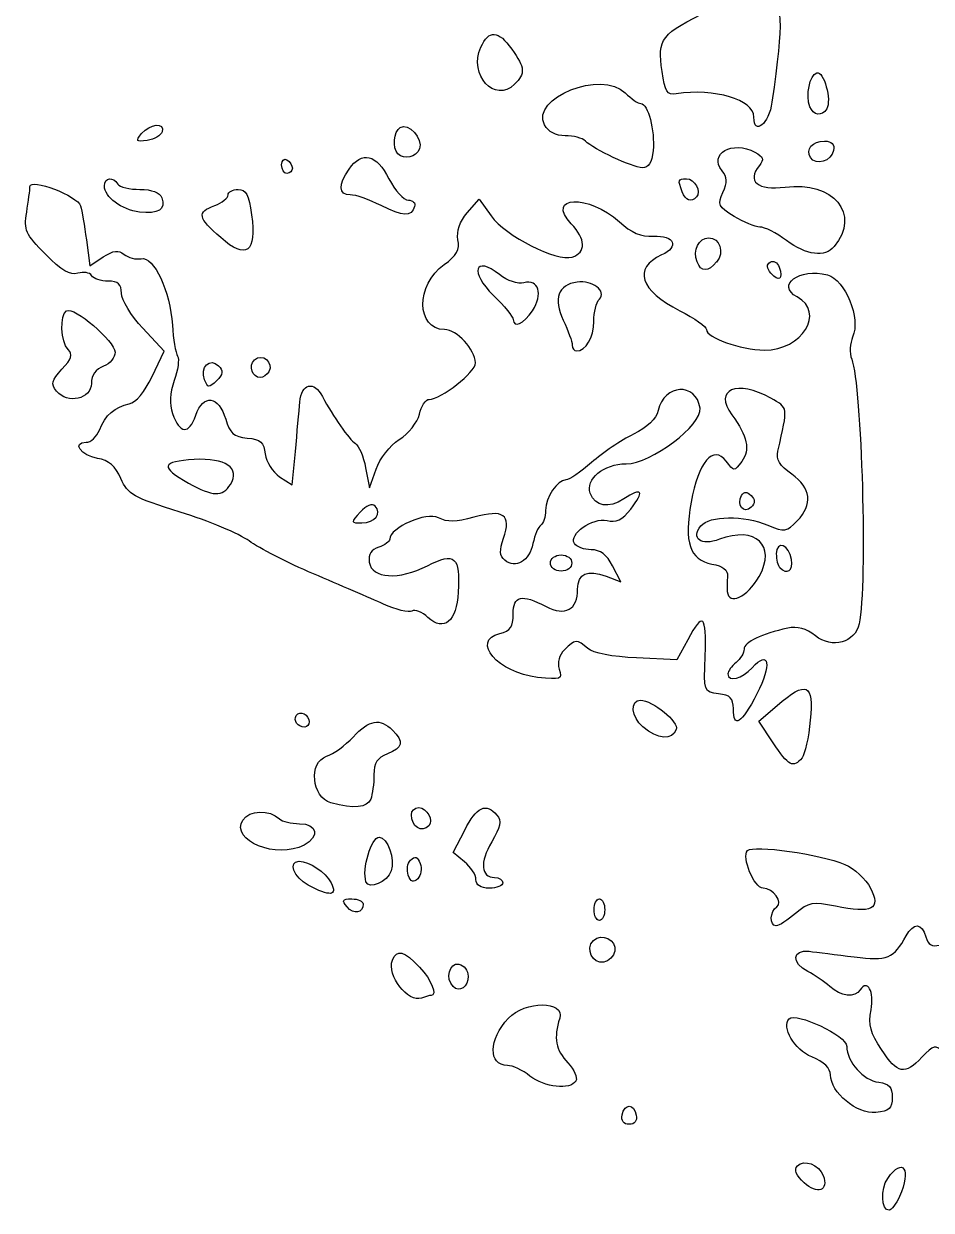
# Model space of a CAD drawing. Header units: centimetres. Extents: x -9.1 to 23.1, y -7.7 to 7.6.
# Drawn here: x -2.184 to -1.08, y -2.817 to -1.375 of the extents above; entities that cross this region are included whole.
import ezdxf

# ---------------------------------------------------------------- set-up
doc = ezdxf.new("R2010")
doc.units = ezdxf.units.CM
doc.header["$MEASUREMENT"] = 0
doc.layers.add('Layer 1', color=7, linetype='Continuous')

msp = doc.modelspace()

# ---------------------------------------------------------------- linework, layer by layer
at = {"layer": 'Layer 1'}
for points, knots in [([(-1.2737, -1.47025), (-1.25957, -1.36824), (-1.26034, -1.34877), (-1.27887, -1.34033), (-1.27887, -1.34033), (-1.29443, -1.33324), (-1.302, -1.33515), (-1.34893, -1.35803), (-1.34893, -1.35803), (-1.40919, -1.38741), (-1.41321, -1.39255), (-1.40746, -1.4327), (-1.40746, -1.4327), (-1.40395, -1.45721), (-1.4011, -1.46176), (-1.39033, -1.46008), (-1.39033, -1.46008), (-1.34357, -1.45282), (-1.29577, -1.46712), (-1.29577, -1.48836), (-1.29577, -1.48836), (-1.29577, -1.51158), (-1.27733, -1.49644), (-1.2737, -1.47025)], [0, 0, 0, 0, 0.1428571, 0.1428571, 0.1428571, 0.1428571, 0.2857143, 0.2857143, 0.2857143, 0.2857143, 0.4285714, 0.4285714, 0.4285714, 0.4285714, 0.5714286, 0.5714286, 0.5714286, 0.5714286, 0.7142857, 0.7142857, 0.7142857, 0.7142857, 1, 1, 1, 1]), ([(-1.58697, -1.4484), (-1.57352, -1.43495), (-1.57401, -1.42855), (-1.59021, -1.40579), (-1.59021, -1.40579), (-1.60685, -1.38242), (-1.61801, -1.38173), (-1.62791, -1.40348), (-1.62791, -1.40348), (-1.64311, -1.43683), (-1.61082, -1.47227), (-1.58697, -1.44842), (-1.58697, -1.44842), (-1.58697, -1.44842), (-1.58697, -1.4484), (-1.58697, -1.4484)], [0, 0, 0, 0, 0.2, 0.2, 0.2, 0.2, 0.4, 0.4, 0.4, 0.4, 0.6, 0.6, 0.6, 0.6, 1, 1, 1, 1]), ([(-1.41835, -1.52894), (-1.41591, -1.50477), (-1.42457, -1.47179), (-1.43337, -1.47179), (-1.43337, -1.47179), (-1.43661, -1.47179), (-1.44509, -1.46596), (-1.45221, -1.45884), (-1.45221, -1.45884), (-1.48075, -1.4303), (-1.56792, -1.46498), (-1.55031, -1.49787), (-1.55031, -1.49787), (-1.54588, -1.50614), (-1.53663, -1.51098), (-1.52524, -1.51098), (-1.52524, -1.51098), (-1.51531, -1.51098), (-1.5043, -1.51386), (-1.50078, -1.51738), (-1.50078, -1.51738), (-1.49061, -1.52754), (-1.4436, -1.54962), (-1.4315, -1.54991), (-1.4315, -1.54991), (-1.4238, -1.54991), (-1.41984, -1.54379), (-1.41834, -1.52894), (-1.41834, -1.52894), (-1.41834, -1.52894), (-1.41835, -1.52894), (-1.41835, -1.52894)], [0, 0, 0, 0, 0.1111111, 0.1111111, 0.1111111, 0.1111111, 0.2222222, 0.2222222, 0.2222222, 0.2222222, 0.3333333, 0.3333333, 0.3333333, 0.3333333, 0.4444444, 0.4444444, 0.4444444, 0.4444444, 0.5555556, 0.5555556, 0.5555556, 0.5555556, 0.6666667, 0.6666667, 0.6666667, 0.6666667, 0.7777778, 0.7777778, 0.7777778, 0.7777778, 1, 1, 1, 1]), ([(-1.20717, -1.47826), (-1.20076, -1.46789), (-1.21079, -1.4317), (-1.21929, -1.4345), (-1.21929, -1.4345), (-1.22796, -1.43734), (-1.23289, -1.4618), (-1.22758, -1.47563), (-1.22758, -1.47563), (-1.2234, -1.48651), (-1.21309, -1.48784), (-1.20717, -1.47826)], [0, 0, 0, 0, 0.25, 0.25, 0.25, 0.25, 0.5, 0.5, 0.5, 0.5, 1, 1, 1, 1]), ([(-2.01555, -1.50617), (-2.01168, -1.49442), (-2.03037, -1.4961), (-2.0406, -1.50843), (-2.0406, -1.50843), (-2.04815, -1.51753), (-2.04728, -1.51857), (-2.03375, -1.51659), (-2.03375, -1.51659), (-2.02522, -1.51535), (-2.01704, -1.51066), (-2.01556, -1.50617), (-2.01556, -1.50617), (-2.01556, -1.50617), (-2.01555, -1.50617), (-2.01555, -1.50617)], [0, 0, 0, 0, 0.2, 0.2, 0.2, 0.2, 0.4, 0.4, 0.4, 0.4, 0.6, 0.6, 0.6, 0.6, 1, 1, 1, 1]), ([(-1.70266, -1.52686), (-1.69793, -1.51453), (-1.71583, -1.49457), (-1.72599, -1.50085), (-1.72599, -1.50085), (-1.73388, -1.50572), (-1.73565, -1.52595), (-1.72879, -1.53281), (-1.72879, -1.53281), (-1.72096, -1.54063), (-1.70669, -1.53739), (-1.70266, -1.52686)], [0, 0, 0, 0, 0.25, 0.25, 0.25, 0.25, 0.5, 0.5, 0.5, 0.5, 1, 1, 1, 1]), ([(-1.70847, -1.59708), (-1.70705, -1.59281), (-1.71048, -1.58932), (-1.71609, -1.58932), (-1.71609, -1.58932), (-1.72171, -1.58932), (-1.7323, -1.57757), (-1.73963, -1.5632), (-1.73963, -1.5632), (-1.75486, -1.53335), (-1.77251, -1.52913), (-1.78824, -1.55159), (-1.78824, -1.55159), (-1.80169, -1.57079), (-1.80111, -1.58279), (-1.78672, -1.58279), (-1.78672, -1.58279), (-1.78029, -1.58279), (-1.76346, -1.58869), (-1.74932, -1.5959), (-1.74932, -1.5959), (-1.72233, -1.60966), (-1.71275, -1.60994), (-1.70846, -1.59705), (-1.70846, -1.59705), (-1.70846, -1.59705), (-1.70847, -1.59708), (-1.70847, -1.59708)], [0, 0, 0, 0, 0.125, 0.125, 0.125, 0.125, 0.25, 0.25, 0.25, 0.25, 0.375, 0.375, 0.375, 0.375, 0.5, 0.5, 0.5, 0.5, 0.625, 0.625, 0.625, 0.625, 0.75, 0.75, 0.75, 0.75, 1, 1, 1, 1]), ([(-1.19817, -1.64584), (-1.16545, -1.60641), (-1.19893, -1.56567), (-1.25772, -1.5734), (-1.25772, -1.5734), (-1.29119, -1.5778), (-1.30493, -1.56634), (-1.28908, -1.54724), (-1.28908, -1.54724), (-1.28298, -1.53989), (-1.28408, -1.53654), (-1.29445, -1.53099), (-1.29445, -1.53099), (-1.32184, -1.51633), (-1.35136, -1.53305), (-1.33433, -1.55359), (-1.33433, -1.55359), (-1.32796, -1.56126), (-1.32776, -1.56736), (-1.33345, -1.57986), (-1.33345, -1.57986), (-1.34019, -1.59465), (-1.33893, -1.59732), (-1.31972, -1.60903), (-1.31972, -1.60903), (-1.30809, -1.61612), (-1.294, -1.62194), (-1.28841, -1.62195), (-1.28841, -1.62195), (-1.28282, -1.62195), (-1.26829, -1.62932), (-1.25612, -1.6383), (-1.25612, -1.6383), (-1.23163, -1.65637), (-1.20932, -1.65927), (-1.19818, -1.64584), (-1.19818, -1.64584), (-1.19818, -1.64584), (-1.19817, -1.64584), (-1.19817, -1.64584)], [0, 0, 0, 0, 0.0909091, 0.0909091, 0.0909091, 0.0909091, 0.1818182, 0.1818182, 0.1818182, 0.1818182, 0.2727273, 0.2727273, 0.2727273, 0.2727273, 0.3636364, 0.3636364, 0.3636364, 0.3636364, 0.4545455, 0.4545455, 0.4545455, 0.4545455, 0.5454545, 0.5454545, 0.5454545, 0.5454545, 0.6363636, 0.6363636, 0.6363636, 0.6363636, 0.7272727, 0.7272727, 0.7272727, 0.7272727, 0.8181818, 0.8181818, 0.8181818, 0.8181818, 1, 1, 1, 1]), ([(-1.19883, -1.52894), (-1.19734, -1.52119), (-1.20082, -1.51759), (-1.2098, -1.51759), (-1.2098, -1.51759), (-1.22478, -1.51759), (-1.23307, -1.52735), (-1.22677, -1.53755), (-1.22677, -1.53755), (-1.22041, -1.54784), (-1.20134, -1.54196), (-1.19883, -1.52895), (-1.19883, -1.52895), (-1.19883, -1.52895), (-1.19883, -1.52894), (-1.19883, -1.52894)], [0, 0, 0, 0, 0.2, 0.2, 0.2, 0.2, 0.4, 0.4, 0.4, 0.4, 0.6, 0.6, 0.6, 0.6, 1, 1, 1, 1]), ([(-1.85722, -1.55055), (-1.85722, -1.54717), (-1.86016, -1.54259), (-1.86375, -1.54036), (-1.86375, -1.54036), (-1.86734, -1.53814), (-1.87028, -1.5409), (-1.87028, -1.54651), (-1.87028, -1.54651), (-1.87028, -1.55211), (-1.86734, -1.55669), (-1.86375, -1.55669), (-1.86375, -1.55669), (-1.86016, -1.55669), (-1.85722, -1.55393), (-1.85722, -1.55055)], [0, 0, 0, 0, 0.2, 0.2, 0.2, 0.2, 0.4, 0.4, 0.4, 0.4, 0.6, 0.6, 0.6, 0.6, 1, 1, 1, 1]), ([(-1.29205, -2.18963), (-1.27367, -2.15421), (-1.27711, -2.13507), (-1.29775, -2.15788), (-1.29775, -2.15788), (-1.30994, -2.17135), (-1.32728, -2.17574), (-1.32728, -2.16537), (-1.32728, -2.16537), (-1.32728, -2.1622), (-1.32287, -2.15598), (-1.31748, -2.15151), (-1.31748, -2.15151), (-1.31209, -2.14703), (-1.30768, -2.13969), (-1.30768, -2.13517), (-1.30768, -2.13517), (-1.30768, -2.12687), (-1.28604, -2.11647), (-1.25459, -2.10966), (-1.25459, -2.10966), (-1.24297, -2.10715), (-1.23206, -2.11015), (-1.22085, -2.11897), (-1.22085, -2.11897), (-1.20043, -2.13504), (-1.17264, -2.12742), (-1.16769, -2.10439), (-1.16769, -2.10439), (-1.15755, -2.05727), (-1.16439, -1.81513), (-1.17678, -1.7825), (-1.17678, -1.7825), (-1.17951, -1.77532), (-1.17897, -1.76326), (-1.17557, -1.7557), (-1.17557, -1.7557), (-1.16543, -1.73313), (-1.18462, -1.68607), (-1.20634, -1.68026), (-1.20634, -1.68026), (-1.24012, -1.67123), (-1.26975, -1.69274), (-1.24314, -1.70698), (-1.24314, -1.70698), (-1.20859, -1.72547), (-1.23732, -1.77213), (-1.28287, -1.77151), (-1.28287, -1.77151), (-1.31242, -1.7711), (-1.3534, -1.75663), (-1.3534, -1.7466), (-1.3534, -1.7466), (-1.3534, -1.7431), (-1.36799, -1.73287), (-1.38582, -1.72384), (-1.38582, -1.72384), (-1.43451, -1.69917), (-1.44339, -1.67204), (-1.40804, -1.65594), (-1.40804, -1.65594), (-1.38599, -1.64589), (-1.39212, -1.63204), (-1.41807, -1.63328), (-1.41807, -1.63328), (-1.43278, -1.63398), (-1.44491, -1.62878), (-1.45936, -1.61558), (-1.45936, -1.61558), (-1.49654, -1.58162), (-1.55, -1.58376), (-1.5179, -1.61793), (-1.5179, -1.61793), (-1.50008, -1.6369), (-1.49961, -1.653), (-1.51672, -1.65843), (-1.51672, -1.65843), (-1.53575, -1.66447), (-1.59785, -1.63302), (-1.61531, -1.60849), (-1.61531, -1.60849), (-1.61531, -1.60849), (-1.62997, -1.5879), (-1.62997, -1.5879), (-1.62997, -1.5879), (-1.62997, -1.5879), (-1.64436, -1.60464), (-1.64436, -1.60464), (-1.64436, -1.60464), (-1.65375, -1.61556), (-1.65769, -1.62695), (-1.65569, -1.6374), (-1.65569, -1.6374), (-1.65334, -1.64971), (-1.65725, -1.65671), (-1.67257, -1.66762), (-1.67257, -1.66762), (-1.70722, -1.69229), (-1.70685, -1.74659), (-1.67203, -1.74659), (-1.67203, -1.74659), (-1.65718, -1.74659), (-1.63476, -1.77079), (-1.63445, -1.78718), (-1.63445, -1.78718), (-1.63424, -1.79843), (-1.67624, -1.8315), (-1.69075, -1.8315), (-1.69075, -1.8315), (-1.69502, -1.8315), (-1.70039, -1.83958), (-1.70268, -1.84946), (-1.70268, -1.84946), (-1.705, -1.85945), (-1.71588, -1.87322), (-1.7272, -1.88048), (-1.7272, -1.88048), (-1.73869, -1.88785), (-1.75097, -1.9035), (-1.75539, -1.9164), (-1.75539, -1.9164), (-1.75539, -1.9164), (-1.76322, -1.93926), (-1.76322, -1.93926), (-1.76322, -1.93926), (-1.76322, -1.93926), (-1.76805, -1.91467), (-1.76805, -1.91467), (-1.76805, -1.91467), (-1.77071, -1.90115), (-1.77629, -1.88793), (-1.78045, -1.88528), (-1.78045, -1.88528), (-1.78816, -1.88039), (-1.80816, -1.85188), (-1.82048, -1.82822), (-1.82048, -1.82822), (-1.83082, -1.80836), (-1.84623, -1.812), (-1.84813, -1.83475), (-1.84813, -1.83475), (-1.84903, -1.84553), (-1.85146, -1.87263), (-1.85353, -1.89499), (-1.85353, -1.89499), (-1.85353, -1.89499), (-1.85729, -1.93563), (-1.85729, -1.93563), (-1.85729, -1.93563), (-1.85729, -1.93563), (-1.87273, -1.92551), (-1.87273, -1.92551), (-1.87273, -1.92551), (-1.88122, -1.91994), (-1.88908, -1.90753), (-1.89019, -1.89793), (-1.89019, -1.89793), (-1.89182, -1.88378), (-1.89599, -1.8801), (-1.91217, -1.87851), (-1.91217, -1.87851), (-1.92828, -1.87695), (-1.93332, -1.87252), (-1.93829, -1.85566), (-1.93829, -1.85566), (-1.94675, -1.82697), (-1.96556, -1.82449), (-1.97474, -1.85085), (-1.97474, -1.85085), (-1.983, -1.87454), (-1.99407, -1.87374), (-2.00288, -1.84883), (-2.00288, -1.84883), (-2.00713, -1.83682), (-2.00649, -1.8242), (-2.00084, -1.80858), (-2.00084, -1.80858), (-1.99632, -1.79607), (-1.99455, -1.7827), (-1.99692, -1.77887), (-1.99692, -1.77887), (-1.99929, -1.77504), (-2.00208, -1.75812), (-2.00314, -1.74128), (-2.00314, -1.74128), (-2.00573, -1.69985), (-2.02565, -1.65743), (-2.0411, -1.66045), (-2.0411, -1.66045), (-2.04756, -1.66173), (-2.05691, -1.65938), (-2.06189, -1.65524), (-2.06189, -1.65524), (-2.06882, -1.64949), (-2.07475, -1.65023), (-2.08723, -1.65841), (-2.08723, -1.65841), (-2.08723, -1.65841), (-2.10353, -1.66909), (-2.10353, -1.66909), (-2.10353, -1.66909), (-2.10353, -1.66909), (-2.10781, -1.63762), (-2.10781, -1.63762), (-2.10781, -1.63762), (-2.11016, -1.62031), (-2.11328, -1.60173), (-2.11474, -1.59633), (-2.11474, -1.59633), (-2.11801, -1.58418), (-2.17627, -1.56182), (-2.17638, -1.57267), (-2.17638, -1.57267), (-2.17646, -1.5767), (-2.17824, -1.59081), (-2.18041, -1.604), (-2.18041, -1.604), (-2.184, -1.62568), (-2.18181, -1.63056), (-2.15754, -1.65508), (-2.15754, -1.65508), (-2.13807, -1.67474), (-2.12725, -1.68109), (-2.11813, -1.6782), (-2.11813, -1.6782), (-2.11122, -1.67602), (-2.10367, -1.67725), (-2.10136, -1.681), (-2.10136, -1.681), (-2.09905, -1.68475), (-2.08999, -1.6878), (-2.08122, -1.6878), (-2.08122, -1.6878), (-2.06907, -1.6878), (-2.06526, -1.6913), (-2.0652, -1.7025), (-2.0652, -1.7025), (-2.06512, -1.71058), (-2.05346, -1.72975), (-2.03921, -1.74509), (-2.03921, -1.74509), (-2.03921, -1.74509), (-2.0133, -1.77299), (-2.0133, -1.77299), (-2.0133, -1.77299), (-2.0133, -1.77299), (-2.02792, -1.80379), (-2.02792, -1.80379), (-2.02792, -1.80379), (-2.03681, -1.82252), (-2.04764, -1.83554), (-2.05555, -1.83701), (-2.05555, -1.83701), (-2.07306, -1.84026), (-2.08508, -1.85075), (-2.09193, -1.86877), (-2.09193, -1.86877), (-2.09506, -1.877), (-2.10235, -1.88373), (-2.10812, -1.88373), (-2.10812, -1.88373), (-2.12588, -1.88373), (-2.11437, -1.89986), (-2.09414, -1.90332), (-2.09414, -1.90332), (-2.08045, -1.90567), (-2.07245, -1.91258), (-2.0657, -1.92791), (-2.0657, -1.92791), (-2.05718, -1.94727), (-2.05057, -1.95101), (-1.99375, -1.96854), (-1.99375, -1.96854), (-1.95934, -1.97916), (-1.92154, -1.99497), (-1.90975, -2.00366), (-1.90975, -2.00366), (-1.89796, -2.01236), (-1.86274, -2.03037), (-1.83148, -2.04368), (-1.83148, -2.04368), (-1.80022, -2.05699), (-1.76196, -2.07353), (-1.74646, -2.08043), (-1.74646, -2.08043), (-1.73096, -2.08733), (-1.71534, -2.09116), (-1.71176, -2.08894), (-1.71176, -2.08894), (-1.70817, -2.08672), (-1.69938, -2.09022), (-1.69221, -2.09671), (-1.69221, -2.09671), (-1.67268, -2.11438), (-1.6575, -2.1017), (-1.65538, -2.06593), (-1.65538, -2.06593), (-1.65282, -2.02263), (-1.6595, -2.01685), (-1.6926, -2.03373), (-1.6926, -2.03373), (-1.72758, -2.05157), (-1.76074, -2.04964), (-1.7636, -2.0296), (-1.7636, -2.0296), (-1.76497, -2.02), (-1.7613, -2.0141), (-1.75217, -2.0112), (-1.75217, -2.0112), (-1.74478, -2.00885), (-1.73873, -2.00444), (-1.73873, -2.00138), (-1.73873, -2.00138), (-1.73873, -1.98746), (-1.69375, -1.96777), (-1.67945, -1.97543), (-1.67945, -1.97543), (-1.66871, -1.98118), (-1.65847, -1.98104), (-1.63638, -1.97485), (-1.63638, -1.97485), (-1.60007, -1.96469), (-1.59026, -1.97164), (-1.60028, -2.00039), (-1.60028, -2.00039), (-1.6055, -2.01536), (-1.60511, -2.02177), (-1.59865, -2.02712), (-1.59865, -2.02712), (-1.58563, -2.03793), (-1.56868, -2.02786), (-1.56447, -2.00686), (-1.56447, -2.00686), (-1.56239, -1.99646), (-1.55813, -1.98637), (-1.555, -1.98444), (-1.555, -1.98444), (-1.55187, -1.98251), (-1.54922, -1.97449), (-1.5491, -1.96662), (-1.5491, -1.96662), (-1.54885, -1.95024), (-1.535, -1.92945), (-1.52432, -1.92945), (-1.52432, -1.92945), (-1.52035, -1.92945), (-1.50629, -1.9199), (-1.49308, -1.90823), (-1.49308, -1.90823), (-1.47987, -1.89655), (-1.45705, -1.88112), (-1.44237, -1.87394), (-1.44237, -1.87394), (-1.42518, -1.86552), (-1.41442, -1.85529), (-1.41214, -1.84517), (-1.41214, -1.84517), (-1.40479, -1.81264), (-1.36606, -1.81039), (-1.36127, -1.84221), (-1.36127, -1.84221), (-1.35818, -1.86272), (-1.42086, -1.90986), (-1.45121, -1.90986), (-1.45121, -1.90986), (-1.47824, -1.90986), (-1.50122, -1.92878), (-1.49474, -1.94569), (-1.49474, -1.94569), (-1.48857, -1.96178), (-1.47229, -1.9645), (-1.454, -1.95251), (-1.454, -1.95251), (-1.43171, -1.9379), (-1.42831, -1.9429), (-1.44559, -1.96487), (-1.44559, -1.96487), (-1.45598, -1.97808), (-1.46343, -1.98173), (-1.4744, -1.97897), (-1.4744, -1.97897), (-1.49186, -1.97459), (-1.52121, -1.99517), (-1.51405, -2.00677), (-1.51405, -2.00677), (-1.51147, -2.01094), (-1.50226, -2.01436), (-1.49359, -2.01436), (-1.49359, -2.01436), (-1.48269, -2.01436), (-1.4747, -2.02037), (-1.46775, -2.03383), (-1.46775, -2.03383), (-1.46775, -2.03383), (-1.45768, -2.0533), (-1.45768, -2.0533), (-1.45768, -2.0533), (-1.45768, -2.0533), (-1.47524, -2.04662), (-1.47524, -2.04662), (-1.47524, -2.04662), (-1.49844, -2.0378), (-1.51014, -2.04308), (-1.51014, -2.06233), (-1.51014, -2.06233), (-1.51014, -2.08733), (-1.52504, -2.09548), (-1.54853, -2.08333), (-1.54853, -2.08333), (-1.57859, -2.06779), (-1.58851, -2.07009), (-1.58851, -2.09259), (-1.58851, -2.09259), (-1.58851, -2.10791), (-1.59199, -2.11293), (-1.60484, -2.11616), (-1.60484, -2.11616), (-1.64063, -2.12514), (-1.60703, -2.16408), (-1.55879, -2.16951), (-1.55879, -2.16951), (-1.53036, -2.17272), (-1.52855, -2.17202), (-1.53248, -2.15965), (-1.53248, -2.15965), (-1.53511, -2.15138), (-1.53273, -2.14238), (-1.52622, -2.13586), (-1.52622, -2.13586), (-1.51341, -2.12305), (-1.51067, -2.12292), (-1.49759, -2.1345), (-1.49759, -2.1345), (-1.49134, -2.14004), (-1.46802, -2.14454), (-1.43834, -2.14593), (-1.43834, -2.14593), (-1.43834, -2.14593), (-1.3894, -2.14824), (-1.3894, -2.14824), (-1.3894, -2.14824), (-1.3894, -2.14824), (-1.37629, -2.12376), (-1.37629, -2.12376), (-1.37629, -2.12376), (-1.35767, -2.08899), (-1.35322, -2.09309), (-1.35505, -2.14334), (-1.35505, -2.14334), (-1.35664, -2.18703), (-1.35649, -2.18745), (-1.33869, -2.18949), (-1.33869, -2.18949), (-1.32458, -2.1911), (-1.32073, -2.19497), (-1.32073, -2.20745), (-1.32073, -2.20745), (-1.32073, -2.23231), (-1.31106, -2.2263), (-1.29203, -2.18962), (-1.29203, -2.18962), (-1.29203, -2.18962), (-1.29205, -2.18963), (-1.29205, -2.18963)], [0, 0, 0, 0, 0.008547, 0.008547, 0.008547, 0.008547, 0.017094, 0.017094, 0.017094, 0.017094, 0.025641, 0.025641, 0.025641, 0.025641, 0.034188, 0.034188, 0.034188, 0.034188, 0.042735, 0.042735, 0.042735, 0.042735, 0.0512821, 0.0512821, 0.0512821, 0.0512821, 0.0598291, 0.0598291, 0.0598291, 0.0598291, 0.0683761, 0.0683761, 0.0683761, 0.0683761, 0.0769231, 0.0769231, 0.0769231, 0.0769231, 0.0854701, 0.0854701, 0.0854701, 0.0854701, 0.0940171, 0.0940171, 0.0940171, 0.0940171, 0.1025641, 0.1025641, 0.1025641, 0.1025641, 0.1111111, 0.1111111, 0.1111111, 0.1111111, 0.1196581, 0.1196581, 0.1196581, 0.1196581, 0.1282051, 0.1282051, 0.1282051, 0.1282051, 0.1367521, 0.1367521, 0.1367521, 0.1367521, 0.1452991, 0.1452991, 0.1452991, 0.1452991, 0.1538462, 0.1538462, 0.1538462, 0.1538462, 0.1623932, 0.1623932, 0.1623932, 0.1623932, 0.1709402, 0.1709402, 0.1709402, 0.1709402, 0.1794872, 0.1794872, 0.1794872, 0.1794872, 0.1880342, 0.1880342, 0.1880342, 0.1880342, 0.1965812, 0.1965812, 0.1965812, 0.1965812, 0.2051282, 0.2051282, 0.2051282, 0.2051282, 0.2136752, 0.2136752, 0.2136752, 0.2136752, 0.2222222, 0.2222222, 0.2222222, 0.2222222, 0.2307692, 0.2307692, 0.2307692, 0.2307692, 0.2393162, 0.2393162, 0.2393162, 0.2393162, 0.2478632, 0.2478632, 0.2478632, 0.2478632, 0.2564103, 0.2564103, 0.2564103, 0.2564103, 0.2649573, 0.2649573, 0.2649573, 0.2649573, 0.2735043, 0.2735043, 0.2735043, 0.2735043, 0.2820513, 0.2820513, 0.2820513, 0.2820513, 0.2905983, 0.2905983, 0.2905983, 0.2905983, 0.2991453, 0.2991453, 0.2991453, 0.2991453, 0.3076923, 0.3076923, 0.3076923, 0.3076923, 0.3162393, 0.3162393, 0.3162393, 0.3162393, 0.3247863, 0.3247863, 0.3247863, 0.3247863, 0.3333333, 0.3333333, 0.3333333, 0.3333333, 0.3418803, 0.3418803, 0.3418803, 0.3418803, 0.3504274, 0.3504274, 0.3504274, 0.3504274, 0.3589744, 0.3589744, 0.3589744, 0.3589744, 0.3675214, 0.3675214, 0.3675214, 0.3675214, 0.3760684, 0.3760684, 0.3760684, 0.3760684, 0.3846154, 0.3846154, 0.3846154, 0.3846154, 0.3931624, 0.3931624, 0.3931624, 0.3931624, 0.4017094, 0.4017094, 0.4017094, 0.4017094, 0.4102564, 0.4102564, 0.4102564, 0.4102564, 0.4188034, 0.4188034, 0.4188034, 0.4188034, 0.4273504, 0.4273504, 0.4273504, 0.4273504, 0.4358974, 0.4358974, 0.4358974, 0.4358974, 0.4444444, 0.4444444, 0.4444444, 0.4444444, 0.4529915, 0.4529915, 0.4529915, 0.4529915, 0.4615385, 0.4615385, 0.4615385, 0.4615385, 0.4700855, 0.4700855, 0.4700855, 0.4700855, 0.4786325, 0.4786325, 0.4786325, 0.4786325, 0.4871795, 0.4871795, 0.4871795, 0.4871795, 0.4957265, 0.4957265, 0.4957265, 0.4957265, 0.5042735, 0.5042735, 0.5042735, 0.5042735, 0.5128205, 0.5128205, 0.5128205, 0.5128205, 0.5213675, 0.5213675, 0.5213675, 0.5213675, 0.5299145, 0.5299145, 0.5299145, 0.5299145, 0.5384615, 0.5384615, 0.5384615, 0.5384615, 0.5470085, 0.5470085, 0.5470085, 0.5470085, 0.5555556, 0.5555556, 0.5555556, 0.5555556, 0.5641026, 0.5641026, 0.5641026, 0.5641026, 0.5726496, 0.5726496, 0.5726496, 0.5726496, 0.5811966, 0.5811966, 0.5811966, 0.5811966, 0.5897436, 0.5897436, 0.5897436, 0.5897436, 0.5982906, 0.5982906, 0.5982906, 0.5982906, 0.6068376, 0.6068376, 0.6068376, 0.6068376, 0.6153846, 0.6153846, 0.6153846, 0.6153846, 0.6239316, 0.6239316, 0.6239316, 0.6239316, 0.6324786, 0.6324786, 0.6324786, 0.6324786, 0.6410256, 0.6410256, 0.6410256, 0.6410256, 0.6495726, 0.6495726, 0.6495726, 0.6495726, 0.6581197, 0.6581197, 0.6581197, 0.6581197, 0.6666667, 0.6666667, 0.6666667, 0.6666667, 0.6752137, 0.6752137, 0.6752137, 0.6752137, 0.6837607, 0.6837607, 0.6837607, 0.6837607, 0.6923077, 0.6923077, 0.6923077, 0.6923077, 0.7008547, 0.7008547, 0.7008547, 0.7008547, 0.7094017, 0.7094017, 0.7094017, 0.7094017, 0.7179487, 0.7179487, 0.7179487, 0.7179487, 0.7264957, 0.7264957, 0.7264957, 0.7264957, 0.7350427, 0.7350427, 0.7350427, 0.7350427, 0.7435897, 0.7435897, 0.7435897, 0.7435897, 0.7521368, 0.7521368, 0.7521368, 0.7521368, 0.7606838, 0.7606838, 0.7606838, 0.7606838, 0.7692308, 0.7692308, 0.7692308, 0.7692308, 0.7777778, 0.7777778, 0.7777778, 0.7777778, 0.7863248, 0.7863248, 0.7863248, 0.7863248, 0.7948718, 0.7948718, 0.7948718, 0.7948718, 0.8034188, 0.8034188, 0.8034188, 0.8034188, 0.8119658, 0.8119658, 0.8119658, 0.8119658, 0.8205128, 0.8205128, 0.8205128, 0.8205128, 0.8290598, 0.8290598, 0.8290598, 0.8290598, 0.8376068, 0.8376068, 0.8376068, 0.8376068, 0.8461538, 0.8461538, 0.8461538, 0.8461538, 0.8547009, 0.8547009, 0.8547009, 0.8547009, 0.8632479, 0.8632479, 0.8632479, 0.8632479, 0.8717949, 0.8717949, 0.8717949, 0.8717949, 0.8803419, 0.8803419, 0.8803419, 0.8803419, 0.8888889, 0.8888889, 0.8888889, 0.8888889, 0.8974359, 0.8974359, 0.8974359, 0.8974359, 0.9059829, 0.9059829, 0.9059829, 0.9059829, 0.9145299, 0.9145299, 0.9145299, 0.9145299, 0.9230769, 0.9230769, 0.9230769, 0.9230769, 0.9316239, 0.9316239, 0.9316239, 0.9316239, 0.9401709, 0.9401709, 0.9401709, 0.9401709, 0.9487179, 0.9487179, 0.9487179, 0.9487179, 0.957265, 0.957265, 0.957265, 0.957265, 0.965812, 0.965812, 0.965812, 0.965812, 0.974359, 0.974359, 0.974359, 0.974359, 0.982906, 0.982906, 0.982906, 0.982906, 1, 1, 1, 1]), ([(-2.01613, -1.5865), (-2.01865, -1.57993), (-2.02817, -1.57627), (-2.04274, -1.57627), (-2.04274, -1.57627), (-2.05521, -1.57627), (-2.06724, -1.57335), (-2.06946, -1.56974), (-2.06946, -1.56974), (-2.07531, -1.56028), (-2.08579, -1.56173), (-2.08579, -1.572), (-2.08579, -1.572), (-2.08579, -1.58555), (-2.06504, -1.60105), (-2.04334, -1.60371), (-2.04334, -1.60371), (-2.02012, -1.60655), (-2.01073, -1.60062), (-2.01614, -1.58652), (-2.01614, -1.58652), (-2.01614, -1.58652), (-2.01613, -1.5865), (-2.01613, -1.5865)], [0, 0, 0, 0, 0.1428571, 0.1428571, 0.1428571, 0.1428571, 0.2857143, 0.2857143, 0.2857143, 0.2857143, 0.4285714, 0.4285714, 0.4285714, 0.4285714, 0.5714286, 0.5714286, 0.5714286, 0.5714286, 0.7142857, 0.7142857, 0.7142857, 0.7142857, 1, 1, 1, 1]), ([(-1.36561, -1.58545), (-1.35925, -1.57909), (-1.36798, -1.56323), (-1.37783, -1.56323), (-1.37783, -1.56323), (-1.3881, -1.56323), (-1.38852, -1.56455), (-1.38296, -1.57902), (-1.38296, -1.57902), (-1.37884, -1.58975), (-1.37232, -1.59217), (-1.3656, -1.58545), (-1.3656, -1.58545), (-1.3656, -1.58545), (-1.36561, -1.58545), (-1.36561, -1.58545)], [0, 0, 0, 0, 0.2, 0.2, 0.2, 0.2, 0.4, 0.4, 0.4, 0.4, 0.6, 0.6, 0.6, 0.6, 1, 1, 1, 1]), ([(-1.90678, -1.60698), (-1.91009, -1.58286), (-1.91361, -1.57625), (-1.92317, -1.57625), (-1.92317, -1.57625), (-1.92987, -1.57625), (-1.93534, -1.57926), (-1.93534, -1.58294), (-1.93534, -1.58294), (-1.93534, -1.5866), (-1.94269, -1.59243), (-1.95167, -1.59584), (-1.95167, -1.59584), (-1.97349, -1.60413), (-1.97232, -1.61028), (-1.94429, -1.6349), (-1.94429, -1.6349), (-1.91308, -1.66231), (-1.90049, -1.65293), (-1.90678, -1.60698)], [0, 0, 0, 0, 0.1666667, 0.1666667, 0.1666667, 0.1666667, 0.3333333, 0.3333333, 0.3333333, 0.3333333, 0.5, 0.5, 0.5, 0.5, 0.6666667, 0.6666667, 0.6666667, 0.6666667, 1, 1, 1, 1]), ([(-1.34111, -1.6645), (-1.3312, -1.65256), (-1.33699, -1.63503), (-1.35084, -1.63503), (-1.35084, -1.63503), (-1.36282, -1.63503), (-1.37016, -1.65047), (-1.36481, -1.66442), (-1.36481, -1.66442), (-1.36003, -1.67687), (-1.3514, -1.6769), (-1.34112, -1.66442), (-1.34112, -1.66442), (-1.34112, -1.66442), (-1.34111, -1.6645), (-1.34111, -1.6645)], [0, 0, 0, 0, 0.2, 0.2, 0.2, 0.2, 0.4, 0.4, 0.4, 0.4, 0.6, 0.6, 0.6, 0.6, 1, 1, 1, 1]), ([(-1.58852, -1.73426), (-1.58852, -1.73109), (-1.59942, -1.71788), (-1.61275, -1.70494), (-1.61275, -1.70494), (-1.64168, -1.67683), (-1.63546, -1.65602), (-1.60523, -1.67979), (-1.60523, -1.67979), (-1.59551, -1.68744), (-1.58289, -1.69163), (-1.57545, -1.68969), (-1.57545, -1.68969), (-1.55752, -1.685), (-1.55187, -1.7036), (-1.56508, -1.72377), (-1.56508, -1.72377), (-1.57558, -1.73979), (-1.58851, -1.74558), (-1.58851, -1.73426), (-1.58851, -1.73426), (-1.58851, -1.73426), (-1.58852, -1.73426), (-1.58852, -1.73426)], [0, 0, 0, 0, 0.1428571, 0.1428571, 0.1428571, 0.1428571, 0.2857143, 0.2857143, 0.2857143, 0.2857143, 0.4285714, 0.4285714, 0.4285714, 0.4285714, 0.5714286, 0.5714286, 0.5714286, 0.5714286, 0.7142857, 0.7142857, 0.7142857, 0.7142857, 1, 1, 1, 1]), ([(-1.26498, -1.67082), (-1.26719, -1.66505), (-1.27211, -1.66224), (-1.2759, -1.66459), (-1.2759, -1.66459), (-1.28063, -1.66751), (-1.28036, -1.67179), (-1.27501, -1.67822), (-1.27501, -1.67822), (-1.26552, -1.68966), (-1.25946, -1.68519), (-1.26497, -1.67082), (-1.26497, -1.67082), (-1.26497, -1.67082), (-1.26498, -1.67082), (-1.26498, -1.67082)], [0, 0, 0, 0, 0.2, 0.2, 0.2, 0.2, 0.4, 0.4, 0.4, 0.4, 0.6, 0.6, 0.6, 0.6, 1, 1, 1, 1]), ([(-1.51668, -1.76552), (-1.51668, -1.76157), (-1.52159, -1.748), (-1.52759, -1.73536), (-1.52759, -1.73536), (-1.54012, -1.70895), (-1.53411, -1.69239), (-1.51076, -1.68892), (-1.51076, -1.68892), (-1.49238, -1.6862), (-1.47422, -1.70018), (-1.48375, -1.70972), (-1.48375, -1.70972), (-1.4875, -1.71347), (-1.49056, -1.72564), (-1.49056, -1.73677), (-1.49056, -1.73677), (-1.49056, -1.75607), (-1.50023, -1.7727), (-1.51146, -1.7727), (-1.51146, -1.7727), (-1.51433, -1.7727), (-1.51669, -1.76949), (-1.51669, -1.76552), (-1.51669, -1.76552), (-1.51669, -1.76552), (-1.51668, -1.76552), (-1.51668, -1.76552)], [0, 0, 0, 0, 0.125, 0.125, 0.125, 0.125, 0.25, 0.25, 0.25, 0.25, 0.375, 0.375, 0.375, 0.375, 0.5, 0.5, 0.5, 0.5, 0.625, 0.625, 0.625, 0.625, 0.75, 0.75, 0.75, 0.75, 1, 1, 1, 1]), ([(-2.10165, -1.81219), (-2.10157, -1.80207), (-2.09637, -1.79466), (-2.08696, -1.79118), (-2.08696, -1.79118), (-2.07896, -1.78822), (-2.07256, -1.78056), (-2.07275, -1.77416), (-2.07275, -1.77416), (-2.07312, -1.76082), (-2.12302, -1.71828), (-2.13187, -1.72375), (-2.13187, -1.72375), (-2.14037, -1.72901), (-2.13906, -1.76185), (-2.12998, -1.77093), (-2.12998, -1.77093), (-2.124, -1.77691), (-2.12571, -1.78239), (-2.13747, -1.7949), (-2.13747, -1.7949), (-2.15035, -1.80861), (-2.15138, -1.81272), (-2.14415, -1.82144), (-2.14415, -1.82144), (-2.13072, -1.83763), (-2.10184, -1.83135), (-2.10166, -1.8122), (-2.10166, -1.8122), (-2.10166, -1.8122), (-2.10165, -1.81219), (-2.10165, -1.81219)], [0, 0, 0, 0, 0.1111111, 0.1111111, 0.1111111, 0.1111111, 0.2222222, 0.2222222, 0.2222222, 0.2222222, 0.3333333, 0.3333333, 0.3333333, 0.3333333, 0.4444444, 0.4444444, 0.4444444, 0.4444444, 0.5555556, 0.5555556, 0.5555556, 0.5555556, 0.6666667, 0.6666667, 0.6666667, 0.6666667, 0.7777778, 0.7777778, 0.7777778, 0.7777778, 1, 1, 1, 1]), ([(-1.88586, -1.79787), (-1.87913, -1.78698), (-1.89427, -1.77449), (-1.90328, -1.7835), (-1.90328, -1.7835), (-1.91082, -1.79103), (-1.9061, -1.80497), (-1.89601, -1.80497), (-1.89601, -1.80497), (-1.89284, -1.80497), (-1.88828, -1.80176), (-1.88586, -1.79787)], [0, 0, 0, 0, 0.25, 0.25, 0.25, 0.25, 0.5, 0.5, 0.5, 0.5, 1, 1, 1, 1]), ([(-1.94696, -1.79065), (-1.95753, -1.78008), (-1.96982, -1.79238), (-1.96396, -1.80765), (-1.96396, -1.80765), (-1.95999, -1.81801), (-1.95865, -1.81811), (-1.94933, -1.8088), (-1.94933, -1.8088), (-1.94132, -1.80079), (-1.9408, -1.79682), (-1.94696, -1.79066), (-1.94696, -1.79066), (-1.94696, -1.79066), (-1.94696, -1.79065), (-1.94696, -1.79065)], [0, 0, 0, 0, 0.2, 0.2, 0.2, 0.2, 0.4, 0.4, 0.4, 0.4, 0.6, 0.6, 0.6, 0.6, 1, 1, 1, 1]), ([(-1.32804, -2.06497), (-1.32845, -2.06048), (-1.32833, -2.05205), (-1.32779, -2.04625), (-1.32779, -2.04625), (-1.32713, -2.03934), (-1.33367, -2.03431), (-1.34674, -2.0317), (-1.34674, -2.0317), (-1.374, -2.02625), (-1.38086, -2.00588), (-1.37213, -1.95633), (-1.37213, -1.95633), (-1.3636, -1.90792), (-1.34486, -1.88605), (-1.32958, -1.90668), (-1.32958, -1.90668), (-1.32007, -1.91952), (-1.31987, -1.91953), (-1.31055, -1.90709), (-1.31055, -1.90709), (-1.29989, -1.8927), (-1.30336, -1.8762), (-1.32247, -1.85035), (-1.32247, -1.85035), (-1.34524, -1.81955), (-1.3163, -1.80709), (-1.27525, -1.83001), (-1.27525, -1.83001), (-1.25365, -1.84207), (-1.25398, -1.83961), (-1.26656, -1.89445), (-1.26656, -1.89445), (-1.26887, -1.9045), (-1.26422, -1.9122), (-1.24954, -1.92265), (-1.24954, -1.92265), (-1.22586, -1.93951), (-1.22365, -1.95862), (-1.24301, -1.97922), (-1.24301, -1.97922), (-1.25575, -1.99279), (-1.25814, -1.99314), (-1.27872, -1.98454), (-1.27872, -1.98454), (-1.30813, -1.97225), (-1.34966, -1.97269), (-1.36021, -1.9854), (-1.36021, -1.9854), (-1.37285, -2.00062), (-1.3598, -2.01007), (-1.33773, -2.00168), (-1.33773, -2.00168), (-1.29391, -1.98502), (-1.26791, -2.00919), (-1.28933, -2.04669), (-1.28933, -2.04669), (-1.3038, -2.07203), (-1.32645, -2.08281), (-1.32808, -2.06513), (-1.32808, -2.06513), (-1.32808, -2.06513), (-1.32804, -2.06497), (-1.32804, -2.06497)], [0, 0, 0, 0, 0.0588235, 0.0588235, 0.0588235, 0.0588235, 0.1176471, 0.1176471, 0.1176471, 0.1176471, 0.1764706, 0.1764706, 0.1764706, 0.1764706, 0.2352941, 0.2352941, 0.2352941, 0.2352941, 0.2941176, 0.2941176, 0.2941176, 0.2941176, 0.3529412, 0.3529412, 0.3529412, 0.3529412, 0.4117647, 0.4117647, 0.4117647, 0.4117647, 0.4705882, 0.4705882, 0.4705882, 0.4705882, 0.5294118, 0.5294118, 0.5294118, 0.5294118, 0.5882353, 0.5882353, 0.5882353, 0.5882353, 0.6470588, 0.6470588, 0.6470588, 0.6470588, 0.7058824, 0.7058824, 0.7058824, 0.7058824, 0.7647059, 0.7647059, 0.7647059, 0.7647059, 0.8235294, 0.8235294, 0.8235294, 0.8235294, 0.8823529, 0.8823529, 0.8823529, 0.8823529, 1, 1, 1, 1]), ([(-1.98367, -1.93329), (-2.01836, -1.91402), (-2.01661, -1.90699), (-1.97656, -1.90465), (-1.97656, -1.90465), (-1.93863, -1.90243), (-1.92008, -1.91517), (-1.9325, -1.93489), (-1.9325, -1.93489), (-1.94219, -1.95028), (-1.95374, -1.94991), (-1.98367, -1.93328), (-1.98367, -1.93328), (-1.98367, -1.93328), (-1.98367, -1.93329), (-1.98367, -1.93329)], [0, 0, 0, 0, 0.2, 0.2, 0.2, 0.2, 0.4, 0.4, 0.4, 0.4, 0.6, 0.6, 0.6, 0.6, 1, 1, 1, 1]), ([(-1.29912, -1.94847), (-1.30423, -1.94336), (-1.30745, -1.94336), (-1.31061, -1.94847), (-1.31061, -1.94847), (-1.3174, -1.95946), (-1.30779, -1.97134), (-1.29912, -1.96267), (-1.29912, -1.96267), (-1.29401, -1.95756), (-1.29401, -1.95358), (-1.29912, -1.94847)], [0, 0, 0, 0, 0.25, 0.25, 0.25, 0.25, 0.5, 0.5, 0.5, 0.5, 1, 1, 1, 1]), ([(-1.77453, -1.96848), (-1.7671, -1.96027), (-1.76025, -1.95758), (-1.75645, -1.96138), (-1.75645, -1.96138), (-1.74761, -1.97022), (-1.75686, -1.9817), (-1.7728, -1.9817), (-1.7728, -1.9817), (-1.78613, -1.9817), (-1.78617, -1.98129), (-1.77453, -1.96848)], [0, 0, 0, 0, 0.25, 0.25, 0.25, 0.25, 0.5, 0.5, 0.5, 0.5, 1, 1, 1, 1]), ([(-1.26415, -2.03612), (-1.26655, -2.03373), (-1.2685, -2.02613), (-1.2685, -2.01925), (-1.2685, -2.01925), (-1.2685, -2.00231), (-1.25273, -2.00834), (-1.25008, -2.02629), (-1.25008, -2.02629), (-1.24806, -2.04002), (-1.25523, -2.04503), (-1.26414, -2.03612), (-1.26414, -2.03612), (-1.26414, -2.03612), (-1.26415, -2.03612), (-1.26415, -2.03612)], [0, 0, 0, 0, 0.2, 0.2, 0.2, 0.2, 0.4, 0.4, 0.4, 0.4, 0.6, 0.6, 0.6, 0.6, 1, 1, 1, 1]), ([(-1.51715, -2.0305), (-1.51715, -2.02506), (-1.52296, -2.02071), (-1.53021, -2.02071), (-1.53021, -2.02071), (-1.53747, -2.02071), (-1.54327, -2.02506), (-1.54327, -2.0305), (-1.54327, -2.0305), (-1.54327, -2.03594), (-1.53746, -2.0403), (-1.53021, -2.0403), (-1.53021, -2.0403), (-1.52295, -2.0403), (-1.51715, -2.03594), (-1.51715, -2.0305)], [0, 0, 0, 0, 0.2, 0.2, 0.2, 0.2, 0.4, 0.4, 0.4, 0.4, 0.6, 0.6, 0.6, 0.6, 1, 1, 1, 1]), ([(-1.23719, -2.26744), (-1.23365, -2.26295), (-1.22909, -2.24238), (-1.22707, -2.22172), (-1.22707, -2.22172), (-1.22269, -2.17696), (-1.23162, -2.173), (-1.26759, -2.20375), (-1.26759, -2.20375), (-1.26759, -2.20375), (-1.28987, -2.2228), (-1.28987, -2.2228), (-1.28987, -2.2228), (-1.28987, -2.2228), (-1.2724, -2.2492), (-1.2724, -2.2492), (-1.2724, -2.2492), (-1.25384, -2.27725), (-1.24753, -2.28052), (-1.2372, -2.26744), (-1.2372, -2.26744), (-1.2372, -2.26744), (-1.23719, -2.26744), (-1.23719, -2.26744)], [0, 0, 0, 0, 0.1428571, 0.1428571, 0.1428571, 0.1428571, 0.2857143, 0.2857143, 0.2857143, 0.2857143, 0.4285714, 0.4285714, 0.4285714, 0.4285714, 0.5714286, 0.5714286, 0.5714286, 0.5714286, 0.7142857, 0.7142857, 0.7142857, 0.7142857, 1, 1, 1, 1]), ([(-1.39016, -2.23297), (-1.38666, -2.22386), (-1.41895, -2.19732), (-1.43362, -2.19725), (-1.43362, -2.19725), (-1.44669, -2.19725), (-1.44492, -2.21796), (-1.43085, -2.22968), (-1.43085, -2.22968), (-1.41227, -2.24516), (-1.39536, -2.24653), (-1.39016, -2.23297)], [0, 0, 0, 0, 0.25, 0.25, 0.25, 0.25, 0.5, 0.5, 0.5, 0.5, 1, 1, 1, 1]), ([(-1.83673, -2.22374), (-1.83673, -2.21488), (-1.84825, -2.20905), (-1.85243, -2.21581), (-1.85243, -2.21581), (-1.85633, -2.22213), (-1.85068, -2.22989), (-1.84217, -2.22989), (-1.84217, -2.22989), (-1.83918, -2.22989), (-1.83673, -2.22713), (-1.83673, -2.22374)], [0, 0, 0, 0, 0.25, 0.25, 0.25, 0.25, 0.5, 0.5, 0.5, 0.5, 1, 1, 1, 1]), ([(-1.76191, -2.31754), (-1.75973, -2.31186), (-1.75795, -2.29856), (-1.75795, -2.28799), (-1.75795, -2.28799), (-1.75795, -2.2735), (-1.75393, -2.26724), (-1.74162, -2.26256), (-1.74162, -2.26256), (-1.72272, -2.25538), (-1.72118, -2.24801), (-1.73556, -2.23364), (-1.73556, -2.23364), (-1.75052, -2.21868), (-1.76353, -2.22097), (-1.78322, -2.24205), (-1.78322, -2.24205), (-1.79282, -2.25232), (-1.80738, -2.26286), (-1.81559, -2.26547), (-1.81559, -2.26547), (-1.83782, -2.27253), (-1.83372, -2.31558), (-1.8102, -2.32207), (-1.8102, -2.32207), (-1.78221, -2.32979), (-1.76603, -2.32827), (-1.76192, -2.31755), (-1.76192, -2.31755), (-1.76192, -2.31755), (-1.76191, -2.31754), (-1.76191, -2.31754)], [0, 0, 0, 0, 0.1111111, 0.1111111, 0.1111111, 0.1111111, 0.2222222, 0.2222222, 0.2222222, 0.2222222, 0.3333333, 0.3333333, 0.3333333, 0.3333333, 0.4444444, 0.4444444, 0.4444444, 0.4444444, 0.5555556, 0.5555556, 0.5555556, 0.5555556, 0.6666667, 0.6666667, 0.6666667, 0.6666667, 0.7777778, 0.7777778, 0.7777778, 0.7777778, 1, 1, 1, 1]), ([(-1.60118, -2.41931), (-1.60118, -2.41573), (-1.60568, -2.41278), (-1.61118, -2.41278), (-1.61118, -2.41278), (-1.62792, -2.41278), (-1.62941, -2.39458), (-1.61472, -2.36967), (-1.61472, -2.36967), (-1.60392, -2.35137), (-1.60248, -2.34399), (-1.60831, -2.33696), (-1.60831, -2.33696), (-1.62125, -2.32137), (-1.63306, -2.32688), (-1.64755, -2.35528), (-1.64755, -2.35528), (-1.64755, -2.35528), (-1.66152, -2.38267), (-1.66152, -2.38267), (-1.66152, -2.38267), (-1.66152, -2.38267), (-1.64768, -2.39388), (-1.64768, -2.39388), (-1.64768, -2.39388), (-1.64007, -2.40004), (-1.63384, -2.40976), (-1.63384, -2.41547), (-1.63384, -2.41547), (-1.63384, -2.42219), (-1.62808, -2.42585), (-1.61751, -2.42585), (-1.61751, -2.42585), (-1.60853, -2.42585), (-1.60118, -2.42293), (-1.60118, -2.41932), (-1.60118, -2.41932), (-1.60118, -2.41932), (-1.60118, -2.41931), (-1.60118, -2.41931)], [0, 0, 0, 0, 0.0909091, 0.0909091, 0.0909091, 0.0909091, 0.1818182, 0.1818182, 0.1818182, 0.1818182, 0.2727273, 0.2727273, 0.2727273, 0.2727273, 0.3636364, 0.3636364, 0.3636364, 0.3636364, 0.4545455, 0.4545455, 0.4545455, 0.4545455, 0.5454545, 0.5454545, 0.5454545, 0.5454545, 0.6363636, 0.6363636, 0.6363636, 0.6363636, 0.7272727, 0.7272727, 0.7272727, 0.7272727, 0.8181818, 0.8181818, 0.8181818, 0.8181818, 1, 1, 1, 1]), ([(-1.84277, -2.37337), (-1.82354, -2.36308), (-1.82694, -2.34747), (-1.84842, -2.34747), (-1.84842, -2.34747), (-1.85848, -2.34747), (-1.8695, -2.34479), (-1.87291, -2.3415), (-1.87291, -2.3415), (-1.88489, -2.32998), (-1.91, -2.33081), (-1.91752, -2.34298), (-1.91752, -2.34298), (-1.93304, -2.36811), (-1.87615, -2.39123), (-1.84276, -2.37336), (-1.84276, -2.37336), (-1.84276, -2.37336), (-1.84277, -2.37337), (-1.84277, -2.37337)], [0, 0, 0, 0, 0.1666667, 0.1666667, 0.1666667, 0.1666667, 0.3333333, 0.3333333, 0.3333333, 0.3333333, 0.5, 0.5, 0.5, 0.5, 0.6666667, 0.6666667, 0.6666667, 0.6666667, 1, 1, 1, 1]), ([(-1.6911, -2.3501), (-1.68474, -2.34375), (-1.69347, -2.32788), (-1.70332, -2.32788), (-1.70332, -2.32788), (-1.70832, -2.32788), (-1.71242, -2.33179), (-1.71242, -2.33659), (-1.71242, -2.33659), (-1.71242, -2.35106), (-1.69995, -2.35896), (-1.6911, -2.3501)], [0, 0, 0, 0, 0.25, 0.25, 0.25, 0.25, 0.5, 0.5, 0.5, 0.5, 1, 1, 1, 1]), ([(-1.73694, -2.40479), (-1.73203, -2.39085), (-1.7416, -2.36379), (-1.75143, -2.36379), (-1.75143, -2.36379), (-1.76108, -2.36379), (-1.7728, -2.40305), (-1.76761, -2.41795), (-1.76761, -2.41795), (-1.76412, -2.42795), (-1.74171, -2.41836), (-1.73694, -2.40479)], [0, 0, 0, 0, 0.25, 0.25, 0.25, 0.25, 0.5, 0.5, 0.5, 0.5, 1, 1, 1, 1]), ([(-1.24494, -2.45656), (-1.22919, -2.44301), (-1.2244, -2.44215), (-1.1966, -2.44784), (-1.1966, -2.44784), (-1.15165, -2.45705), (-1.14074, -2.45138), (-1.154, -2.42574), (-1.154, -2.42574), (-1.15968, -2.41476), (-1.17374, -2.40179), (-1.18525, -2.39691), (-1.18525, -2.39691), (-1.2145, -2.38451), (-1.29623, -2.37288), (-1.30344, -2.3801), (-1.30344, -2.3801), (-1.31111, -2.38777), (-1.2954, -2.42587), (-1.28456, -2.42587), (-1.28456, -2.42587), (-1.27232, -2.42587), (-1.25949, -2.44333), (-1.26791, -2.44853), (-1.26791, -2.44853), (-1.27644, -2.4538), (-1.27696, -2.47159), (-1.26859, -2.47159), (-1.26859, -2.47159), (-1.2652, -2.47159), (-1.25456, -2.46482), (-1.24494, -2.45655), (-1.24494, -2.45655), (-1.24494, -2.45655), (-1.24494, -2.45656), (-1.24494, -2.45656)], [0, 0, 0, 0, 0.1, 0.1, 0.1, 0.1, 0.2, 0.2, 0.2, 0.2, 0.3, 0.3, 0.3, 0.3, 0.4, 0.4, 0.4, 0.4, 0.5, 0.5, 0.5, 0.5, 0.6, 0.6, 0.6, 0.6, 0.7, 0.7, 0.7, 0.7, 0.8, 0.8, 0.8, 0.8, 1, 1, 1, 1]), ([(-1.8101, -2.41947), (-1.81717, -2.40626), (-1.83648, -2.3932), (-1.84894, -2.3932), (-1.84894, -2.3932), (-1.86284, -2.3932), (-1.85546, -2.41262), (-1.83794, -2.42212), (-1.83794, -2.42212), (-1.81166, -2.43638), (-1.80157, -2.43542), (-1.8101, -2.41949), (-1.8101, -2.41949), (-1.8101, -2.41949), (-1.8101, -2.41947), (-1.8101, -2.41947)], [0, 0, 0, 0, 0.2, 0.2, 0.2, 0.2, 0.4, 0.4, 0.4, 0.4, 0.6, 0.6, 0.6, 0.6, 1, 1, 1, 1]), ([(-1.70176, -2.39579), (-1.70492, -2.38755), (-1.70807, -2.38642), (-1.71329, -2.39164), (-1.71329, -2.39164), (-1.71724, -2.39559), (-1.71852, -2.40393), (-1.71613, -2.41015), (-1.71613, -2.41015), (-1.71297, -2.41839), (-1.70982, -2.41952), (-1.7046, -2.41429), (-1.7046, -2.41429), (-1.70065, -2.41034), (-1.69937, -2.40201), (-1.70176, -2.39578), (-1.70176, -2.39578), (-1.70176, -2.39578), (-1.70176, -2.39579), (-1.70176, -2.39579)], [0, 0, 0, 0, 0.1666667, 0.1666667, 0.1666667, 0.1666667, 0.3333333, 0.3333333, 0.3333333, 0.3333333, 0.5, 0.5, 0.5, 0.5, 0.6666667, 0.6666667, 0.6666667, 0.6666667, 1, 1, 1, 1]), ([(-1.77105, -2.44506), (-1.77105, -2.44168), (-1.77729, -2.43891), (-1.78491, -2.43891), (-1.78491, -2.43891), (-1.79645, -2.43891), (-1.79742, -2.44056), (-1.7907, -2.44863), (-1.7907, -2.44863), (-1.78254, -2.45846), (-1.77105, -2.45637), (-1.77105, -2.44505), (-1.77105, -2.44505), (-1.77105, -2.44505), (-1.77105, -2.44506), (-1.77105, -2.44506)], [0, 0, 0, 0, 0.2, 0.2, 0.2, 0.2, 0.4, 0.4, 0.4, 0.4, 0.6, 0.6, 0.6, 0.6, 1, 1, 1, 1]), ([(-1.47714, -2.45199), (-1.47714, -2.44481), (-1.48008, -2.43893), (-1.48367, -2.43893), (-1.48367, -2.43893), (-1.48726, -2.43893), (-1.4902, -2.44481), (-1.4902, -2.45199), (-1.4902, -2.45199), (-1.4902, -2.45917), (-1.48726, -2.46505), (-1.48367, -2.46505), (-1.48367, -2.46505), (-1.48008, -2.46505), (-1.47714, -2.45917), (-1.47714, -2.45199)], [0, 0, 0, 0, 0.2, 0.2, 0.2, 0.2, 0.4, 0.4, 0.4, 0.4, 0.6, 0.6, 0.6, 0.6, 1, 1, 1, 1]), ([(-1.46483, -2.50226), (-1.46223, -2.48876), (-1.48108, -2.47967), (-1.49104, -2.48962), (-1.49104, -2.48962), (-1.50099, -2.49957), (-1.4919, -2.51842), (-1.4784, -2.51582), (-1.4784, -2.51582), (-1.47214, -2.51463), (-1.46604, -2.50851), (-1.46484, -2.50225), (-1.46484, -2.50225), (-1.46484, -2.50225), (-1.46483, -2.50226), (-1.46483, -2.50226)], [0, 0, 0, 0, 0.2, 0.2, 0.2, 0.2, 0.4, 0.4, 0.4, 0.4, 0.6, 0.6, 0.6, 0.6, 1, 1, 1, 1]), ([(-1.09126, -2.63135), (-1.07713, -2.61631), (-1.07503, -2.61585), (-1.06447, -2.62541), (-1.06447, -2.62541), (-1.05778, -2.63146), (-1.04775, -2.63412), (-1.0404, -2.63178), (-1.0404, -2.63178), (-1.03288, -2.62939), (-1.02446, -2.63178), (-1.01954, -2.63772), (-1.01954, -2.63772), (-1.00808, -2.65153), (-0.99496, -2.65014), (-0.99003, -2.63459), (-0.99003, -2.63459), (-0.98775, -2.62741), (-0.98094, -2.62142), (-0.97489, -2.6213), (-0.97489, -2.6213), (-0.94381, -2.62064), (-0.9153, -2.58117), (-0.91502, -2.53838), (-0.91502, -2.53838), (-0.91486, -2.51281), (-0.94448, -2.51146), (-0.96968, -2.53587), (-0.96968, -2.53587), (-0.96968, -2.53587), (-0.99084, -2.55638), (-0.99084, -2.55638), (-0.99084, -2.55638), (-0.99084, -2.55638), (-1.00416, -2.54159), (-1.00416, -2.54159), (-1.00416, -2.54159), (-1.01148, -2.53346), (-1.01931, -2.52161), (-1.02155, -2.51527), (-1.02155, -2.51527), (-1.02649, -2.50129), (-1.05246, -2.49049), (-1.07007, -2.4951), (-1.07007, -2.4951), (-1.07923, -2.49749), (-1.08396, -2.49456), (-1.08649, -2.48488), (-1.08649, -2.48488), (-1.09094, -2.46787), (-1.10179, -2.4674), (-1.11059, -2.48385), (-1.11059, -2.48385), (-1.1253, -2.51134), (-1.13342, -2.51463), (-1.1737, -2.50948), (-1.1737, -2.50948), (-1.19482, -2.50676), (-1.21945, -2.5037), (-1.22843, -2.50263), (-1.22843, -2.50263), (-1.24934, -2.50016), (-1.2505, -2.51704), (-1.23011, -2.5272), (-1.23011, -2.5272), (-1.22205, -2.53123), (-1.21006, -2.53939), (-1.20347, -2.54536), (-1.20347, -2.54536), (-1.18998, -2.55757), (-1.17249, -2.55955), (-1.16632, -2.54957), (-1.16632, -2.54957), (-1.15772, -2.53566), (-1.149, -2.55179), (-1.15316, -2.57396), (-1.15316, -2.57396), (-1.15656, -2.5921), (-1.154, -2.60194), (-1.14059, -2.6222), (-1.14059, -2.6222), (-1.12091, -2.65194), (-1.11217, -2.65356), (-1.09128, -2.63133), (-1.09128, -2.63133), (-1.09128, -2.63133), (-1.09126, -2.63135), (-1.09126, -2.63135)], [0, 0, 0, 0, 0.0434783, 0.0434783, 0.0434783, 0.0434783, 0.0869565, 0.0869565, 0.0869565, 0.0869565, 0.1304348, 0.1304348, 0.1304348, 0.1304348, 0.173913, 0.173913, 0.173913, 0.173913, 0.2173913, 0.2173913, 0.2173913, 0.2173913, 0.2608696, 0.2608696, 0.2608696, 0.2608696, 0.3043478, 0.3043478, 0.3043478, 0.3043478, 0.3478261, 0.3478261, 0.3478261, 0.3478261, 0.3913043, 0.3913043, 0.3913043, 0.3913043, 0.4347826, 0.4347826, 0.4347826, 0.4347826, 0.4782609, 0.4782609, 0.4782609, 0.4782609, 0.5217391, 0.5217391, 0.5217391, 0.5217391, 0.5652174, 0.5652174, 0.5652174, 0.5652174, 0.6086957, 0.6086957, 0.6086957, 0.6086957, 0.6521739, 0.6521739, 0.6521739, 0.6521739, 0.6956522, 0.6956522, 0.6956522, 0.6956522, 0.7391304, 0.7391304, 0.7391304, 0.7391304, 0.7826087, 0.7826087, 0.7826087, 0.7826087, 0.826087, 0.826087, 0.826087, 0.826087, 0.8695652, 0.8695652, 0.8695652, 0.8695652, 0.9130435, 0.9130435, 0.9130435, 0.9130435, 1, 1, 1, 1]), ([(-1.68847, -2.55624), (-1.6803, -2.55624), (-1.68788, -2.53747), (-1.70233, -2.52188), (-1.70233, -2.52188), (-1.72086, -2.5019), (-1.73014, -2.49949), (-1.73543, -2.51328), (-1.73543, -2.51328), (-1.74257, -2.53188), (-1.71663, -2.56559), (-1.6999, -2.55944), (-1.6999, -2.55944), (-1.69512, -2.55767), (-1.68997, -2.55623), (-1.68847, -2.55623), (-1.68847, -2.55623), (-1.68847, -2.55623), (-1.68847, -2.55624), (-1.68847, -2.55624)], [0, 0, 0, 0, 0.1666667, 0.1666667, 0.1666667, 0.1666667, 0.3333333, 0.3333333, 0.3333333, 0.3333333, 0.5, 0.5, 0.5, 0.5, 0.6666667, 0.6666667, 0.6666667, 0.6666667, 1, 1, 1, 1]), ([(-1.6433, -2.5329), (-1.6433, -2.52607), (-1.64844, -2.51948), (-1.65473, -2.51827), (-1.65473, -2.51827), (-1.66622, -2.51605), (-1.67128, -2.53585), (-1.66167, -2.54546), (-1.66167, -2.54546), (-1.65395, -2.55318), (-1.6433, -2.54587), (-1.6433, -2.53289), (-1.6433, -2.53289), (-1.6433, -2.53289), (-1.6433, -2.5329), (-1.6433, -2.5329)], [0, 0, 0, 0, 0.2, 0.2, 0.2, 0.2, 0.4, 0.4, 0.4, 0.4, 0.6, 0.6, 0.6, 0.6, 1, 1, 1, 1]), ([(-1.51231, -2.66025), (-1.50993, -2.65638), (-1.51431, -2.64649), (-1.52206, -2.63824), (-1.52206, -2.63824), (-1.53693, -2.62241), (-1.53955, -2.60814), (-1.532, -2.58399), (-1.532, -2.58399), (-1.52529, -2.56251), (-1.57425, -2.5624), (-1.59424, -2.58399), (-1.59424, -2.58399), (-1.61855, -2.61008), (-1.61922, -2.6411), (-1.59549, -2.64141), (-1.59549, -2.64141), (-1.58942, -2.64141), (-1.5771, -2.64731), (-1.56812, -2.65433), (-1.56812, -2.65433), (-1.55036, -2.66822), (-1.51924, -2.67159), (-1.51231, -2.66038), (-1.51231, -2.66038), (-1.51231, -2.66038), (-1.51231, -2.66025), (-1.51231, -2.66025)], [0, 0, 0, 0, 0.125, 0.125, 0.125, 0.125, 0.25, 0.25, 0.25, 0.25, 0.375, 0.375, 0.375, 0.375, 0.5, 0.5, 0.5, 0.5, 0.625, 0.625, 0.625, 0.625, 0.75, 0.75, 0.75, 0.75, 1, 1, 1, 1]), ([(-1.1274, -2.68032), (-1.1274, -2.66782), (-1.13123, -2.66349), (-1.14373, -2.66186), (-1.14373, -2.66186), (-1.1627, -2.65939), (-1.18256, -2.63715), (-1.18277, -2.61817), (-1.18277, -2.61817), (-1.18289, -2.60528), (-1.2442, -2.57614), (-1.25288, -2.58483), (-1.25288, -2.58483), (-1.2627, -2.59465), (-1.2462, -2.62221), (-1.22525, -2.63096), (-1.22525, -2.63096), (-1.21051, -2.63712), (-1.2025, -2.64486), (-1.2025, -2.65297), (-1.2025, -2.65297), (-1.2025, -2.67418), (-1.17031, -2.70084), (-1.1474, -2.6986), (-1.1474, -2.6986), (-1.13093, -2.69699), (-1.12739, -2.69375), (-1.12739, -2.68032), (-1.12739, -2.68032), (-1.12739, -2.68032), (-1.1274, -2.68032), (-1.1274, -2.68032)], [0, 0, 0, 0, 0.1111111, 0.1111111, 0.1111111, 0.1111111, 0.2222222, 0.2222222, 0.2222222, 0.2222222, 0.3333333, 0.3333333, 0.3333333, 0.3333333, 0.4444444, 0.4444444, 0.4444444, 0.4444444, 0.5555556, 0.5555556, 0.5555556, 0.5555556, 0.6666667, 0.6666667, 0.6666667, 0.6666667, 0.7777778, 0.7777778, 0.7777778, 0.7777778, 1, 1, 1, 1]), ([(-1.43879, -2.70201), (-1.44159, -2.68745), (-1.45321, -2.68714), (-1.45599, -2.70156), (-1.45599, -2.70156), (-1.45737, -2.70871), (-1.45416, -2.71299), (-1.44744, -2.71299), (-1.44744, -2.71299), (-1.44089, -2.71299), (-1.43751, -2.7087), (-1.4388, -2.70202), (-1.4388, -2.70202), (-1.4388, -2.70202), (-1.43879, -2.70201), (-1.43879, -2.70201)], [0, 0, 0, 0, 0.2, 0.2, 0.2, 0.2, 0.4, 0.4, 0.4, 0.4, 0.6, 0.6, 0.6, 0.6, 1, 1, 1, 1]), ([(-1.21142, -2.77532), (-1.21661, -2.76179), (-1.23437, -2.75516), (-1.24281, -2.7636), (-1.24281, -2.7636), (-1.2473, -2.7681), (-1.24465, -2.77471), (-1.23457, -2.7841), (-1.23457, -2.7841), (-1.21862, -2.79896), (-1.20442, -2.79357), (-1.21142, -2.77532)], [0, 0, 0, 0, 0.25, 0.25, 0.25, 0.25, 0.5, 0.5, 0.5, 0.5, 1, 1, 1, 1]), ([(-1.11871, -2.80084), (-1.10376, -2.76803), (-1.11411, -2.75188), (-1.1329, -2.77871), (-1.1329, -2.77871), (-1.142, -2.7917), (-1.14074, -2.81748), (-1.13101, -2.81748), (-1.13101, -2.81748), (-1.12841, -2.81748), (-1.12288, -2.81), (-1.11871, -2.80084)], [0, 0, 0, 0, 0.25, 0.25, 0.25, 0.25, 0.5, 0.5, 0.5, 0.5, 1, 1, 1, 1])]:
    msp.add_open_spline(points, degree=3, knots=knots, dxfattribs=at)

doc.saveas('drawing.dxf')
